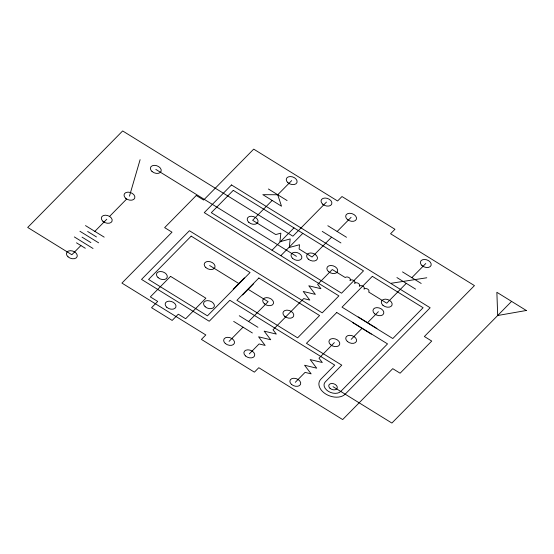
<?xml version="1.0" encoding="UTF-8"?>
<svg xmlns="http://www.w3.org/2000/svg" width="554" height="554" viewBox="0 0 554 554"><rect width="100%" height="100%" fill="white"/><g stroke="black" fill="none" stroke-linecap="round" stroke-linejoin="round"><path stroke-width="0.83" d="M129.456 196.185L140.107 159.684M80.898 245.547L71.847 254.743L27.7 227.452L122.649 130.938L292.9 236.198L326.458 202.085M94.845 231.371L106.77 219.246M109.56 216.413L126.665 199.018M272.166 200.437L252.638 220.284L275.726 234.557L280.85 233.165L279.943 241.724L290.199 238.94L289.292 247.499L299.541 244.723L299.091 249.002L312.054 257.021L331.583 237.174M277.741 194.766L281.508 206.213L262.818 194.662L277.741 194.766L291.688 180.59M233.227 289.209L244.39 277.873M272.007 250.214L293.973 227.888M280.836 255.671L302.803 233.345M242.576 294.991L253.732 283.648M229.079 341.361L243.026 327.185M248.607 321.514L268.129 301.667L248.15 289.32M337.157 231.503L351.104 217.327M249.314 353.874L259.078 343.951L265.144 345.419L258.586 336.811L270.726 339.754L264.168 331.14L276.301 334.083L273.025 329.775L303.71 298.585L309.776 300.053L303.218 291.446L315.351 294.389L308.8 285.774L320.932 288.717L317.65 284.41L332.289 269.528L345.26 277.547A2.812 1.891 20.1 0 1 348.992 277.575A2.812 1.891 20.1 0 1 349.934 280.435A2.812 1.891 20.1 0 1 353.66 280.462A2.812 1.891 20.1 0 1 354.602 283.323A2.812 1.891 20.1 0 1 358.334 283.35A2.812 1.891 20.1 0 1 359.276 286.21A2.812 1.891 20.1 0 1 363.009 286.238A2.812 1.891 20.1 0 1 363.95 289.105A2.812 1.891 20.1 0 1 367.683 289.126A2.812 1.891 20.1 0 1 368.625 291.993L386.74 303.19L406.269 283.343M295.303 382.308L305.067 372.385L311.133 373.853L304.575 365.238L316.715 368.181L310.157 359.574L322.289 362.51L319.014 358.209L334.353 342.614M351.16 339.36L361.991 328.356M367.565 322.684L378.396 311.68M411.844 277.679L425.791 263.496M511.584 301.39L391.886 423.062L333.023 386.671M391.346 283.239L426.767 277.783M268.399 188.99L287.09 200.541M327.816 225.72L346.506 237.278M402.502 271.896L421.192 283.454M322.234 231.392L340.925 242.95M396.92 277.568L415.611 289.126M155.812 169.392L296.445 256.343M358.223 316.909L376.914 328.46M352.642 322.573L371.332 334.131M209.634 265.505L238.809 283.537M239.259 315.738L257.949 327.296M85.496 225.596L104.187 237.147M233.684 321.41L252.375 332.968M87.643 231.475L96.472 236.932M79.921 231.26L98.612 242.818M82.061 237.147L90.891 242.604M74.34 236.932L93.03 248.49M76.48 242.818L85.309 248.275M196.268 195.486L164.642 227.632L172.003 232.181L121.928 283.087L205.811 334.948L201.414 339.415L254.397 372.163L258.787 367.704L342.67 419.565L392.744 368.659L400.106 373.209L431.732 341.063L424.371 336.513L474.446 285.608L390.563 233.746L394.96 229.287L341.977 196.532L337.587 200.991L253.704 149.13L203.63 200.036L196.268 195.486M231.489 184.946L204.253 212.632L338.909 295.884L322.22 312.851L189.406 230.734L141.526 279.403L209.218 321.258L229.862 300.268L334.72 365.1L320.884 379.165A14.619 9.84 20.1 0 0 325.773 394.039A14.619 9.84 20.1 0 0 345.163 394.178L430.16 307.775L231.489 184.946M233.269 190.354L211.303 212.681L341.541 293.204L363.507 270.878L233.269 190.354M191.185 236.143L148.576 279.451L207.438 315.849L250.048 272.54L191.185 236.143M170.556 276.356L150.349 296.896L157.71 301.445L151.561 307.699L172.162 320.434L178.312 314.18L185.666 318.73L205.873 298.191L170.556 276.356M258.877 277.997L236.911 300.323L297.616 337.85L319.582 315.531L258.877 277.997M336.756 312.504L306.445 343.314L341.77 365.148L325.295 381.893A9.3 6.26 20.1 0 0 328.411 391.359A9.3 6.26 20.1 0 0 340.745 391.443L387.53 343.896L336.756 312.504M372.336 276.335L342.026 307.145L392.8 338.536L423.111 307.726L372.336 276.335M526.3 310.489L497.693 315.51L496.869 292.29L526.3 310.489M287.879 182.661A5.623 3.788 20.1 0 0 296.958 182.564A5.623 3.788 20.1 0 0 290.234 176.539A5.623 3.788 20.1 0 0 287.879 182.661M248.829 222.355A5.623 3.788 20.1 0 0 257.908 222.258A5.623 3.788 20.1 0 0 251.184 216.233A5.623 3.788 20.1 0 0 248.829 222.355M421.982 265.574A5.623 3.788 20.1 0 0 431.06 265.47A5.623 3.788 20.1 0 0 424.336 259.452A5.623 3.788 20.1 0 0 421.982 265.574M347.351 341.437A5.623 3.788 20.1 0 0 356.43 341.333A5.623 3.788 20.1 0 0 349.706 335.315A5.623 3.788 20.1 0 0 347.351 341.437M374.58 313.751A5.623 3.788 20.1 0 0 383.666 313.647A5.623 3.788 20.1 0 0 376.942 307.629A5.623 3.788 20.1 0 0 374.58 313.751M382.932 305.268A5.623 3.788 20.1 0 0 392.01 305.164A5.623 3.788 20.1 0 0 385.286 299.146A5.623 3.788 20.1 0 0 382.932 305.268M205.818 267.575A5.623 3.788 20.1 0 0 214.904 267.478A5.623 3.788 20.1 0 0 208.179 261.453A5.623 3.788 20.1 0 0 205.818 267.575M328.48 271.605A5.623 3.788 20.1 0 0 337.559 271.502A5.623 3.788 20.1 0 0 330.835 265.484A5.623 3.788 20.1 0 0 328.48 271.605M308.246 259.092A5.623 3.788 20.1 0 0 317.324 258.988A5.623 3.788 20.1 0 0 310.6 252.97A5.623 3.788 20.1 0 0 308.246 259.092M347.296 219.398A5.623 3.788 20.1 0 0 356.374 219.294A5.623 3.788 20.1 0 0 349.65 213.276A5.623 3.788 20.1 0 0 347.296 219.398M330.544 344.685A5.623 3.788 20.1 0 0 339.623 344.588A5.623 3.788 20.1 0 0 332.899 338.563A5.623 3.788 20.1 0 0 330.544 344.685M291.494 384.379A5.623 3.788 20.1 0 0 300.573 384.282A5.623 3.788 20.1 0 0 293.849 378.257A5.623 3.788 20.1 0 0 291.494 384.379M225.27 343.438A5.623 3.788 20.1 0 0 234.349 343.335A5.623 3.788 20.1 0 0 227.625 337.317A5.623 3.788 20.1 0 0 225.27 343.438M264.32 303.744A5.623 3.788 20.1 0 0 273.399 303.64A5.623 3.788 20.1 0 0 266.675 297.623A5.623 3.788 20.1 0 0 264.32 303.744M245.505 355.952A5.623 3.788 20.1 0 0 254.584 355.848A5.623 3.788 20.1 0 0 247.86 349.83A5.623 3.788 20.1 0 0 245.505 355.952M284.555 316.251A5.623 3.788 20.1 0 0 293.634 316.154A5.623 3.788 20.1 0 0 286.91 310.129A5.623 3.788 20.1 0 0 284.555 316.251M330.018 388.306A4.432 2.985 20.1 0 0 337.171 388.222A4.432 2.985 20.1 0 0 331.874 383.479A4.432 2.985 20.1 0 0 330.018 388.306M322.643 204.156A5.623 3.788 20.1 0 0 331.728 204.059A5.623 3.788 20.1 0 0 324.997 198.034A5.623 3.788 20.1 0 0 322.643 204.156M152.004 171.47A5.623 3.788 20.1 0 0 161.082 171.366A5.623 3.788 20.1 0 0 154.358 165.348A5.623 3.788 20.1 0 0 152.004 171.47M292.637 258.42A5.623 3.788 20.1 0 0 301.715 258.316A5.623 3.788 20.1 0 0 294.991 252.299A5.623 3.788 20.1 0 0 292.637 258.42M125.647 198.263A5.623 3.788 20.1 0 0 134.726 198.159A5.623 3.788 20.1 0 0 128.002 192.141A5.623 3.788 20.1 0 0 125.647 198.263M205.16 306.743A5.623 3.788 20.1 0 0 214.239 306.639A5.623 3.788 20.1 0 0 207.515 300.621A5.623 3.788 20.1 0 0 205.16 306.743M158.07 277.623A5.623 3.788 20.1 0 0 167.149 277.526A5.623 3.788 20.1 0 0 160.425 271.502A5.623 3.788 20.1 0 0 158.07 277.623M166.768 307.269A5.623 3.788 20.1 0 0 175.853 307.172A5.623 3.788 20.1 0 0 169.129 301.147A5.623 3.788 20.1 0 0 166.768 307.269M68.038 256.821A5.623 3.788 20.1 0 0 77.117 256.717A5.623 3.788 20.1 0 0 70.393 250.699A5.623 3.788 20.1 0 0 68.038 256.821M102.954 221.323A5.623 3.788 20.1 0 0 112.04 221.219A5.623 3.788 20.1 0 0 105.315 215.201A5.623 3.788 20.1 0 0 102.954 221.323"/></g></svg>
